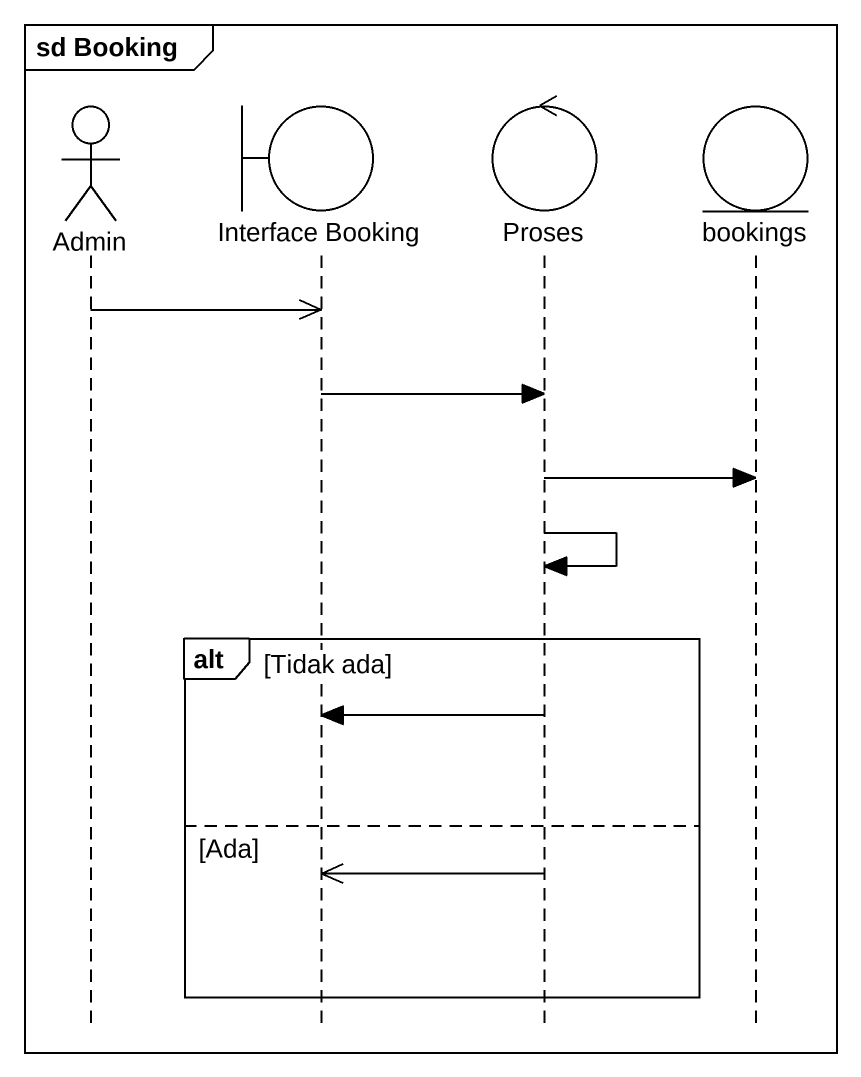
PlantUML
@startuml
mainframe sd Booking
hide footbox
actor Admin
boundary "Interface Booking" as Interface_Booking
control Proses
entity bookings

Admin ->> Interface_Booking
Interface_Booking -> Proses
Proses -> bookings
Proses -> Proses
alt Tidak ada
  Proses -> Interface_Booking
else Ada
  Proses ->> Interface_Booking
end
@enduml
